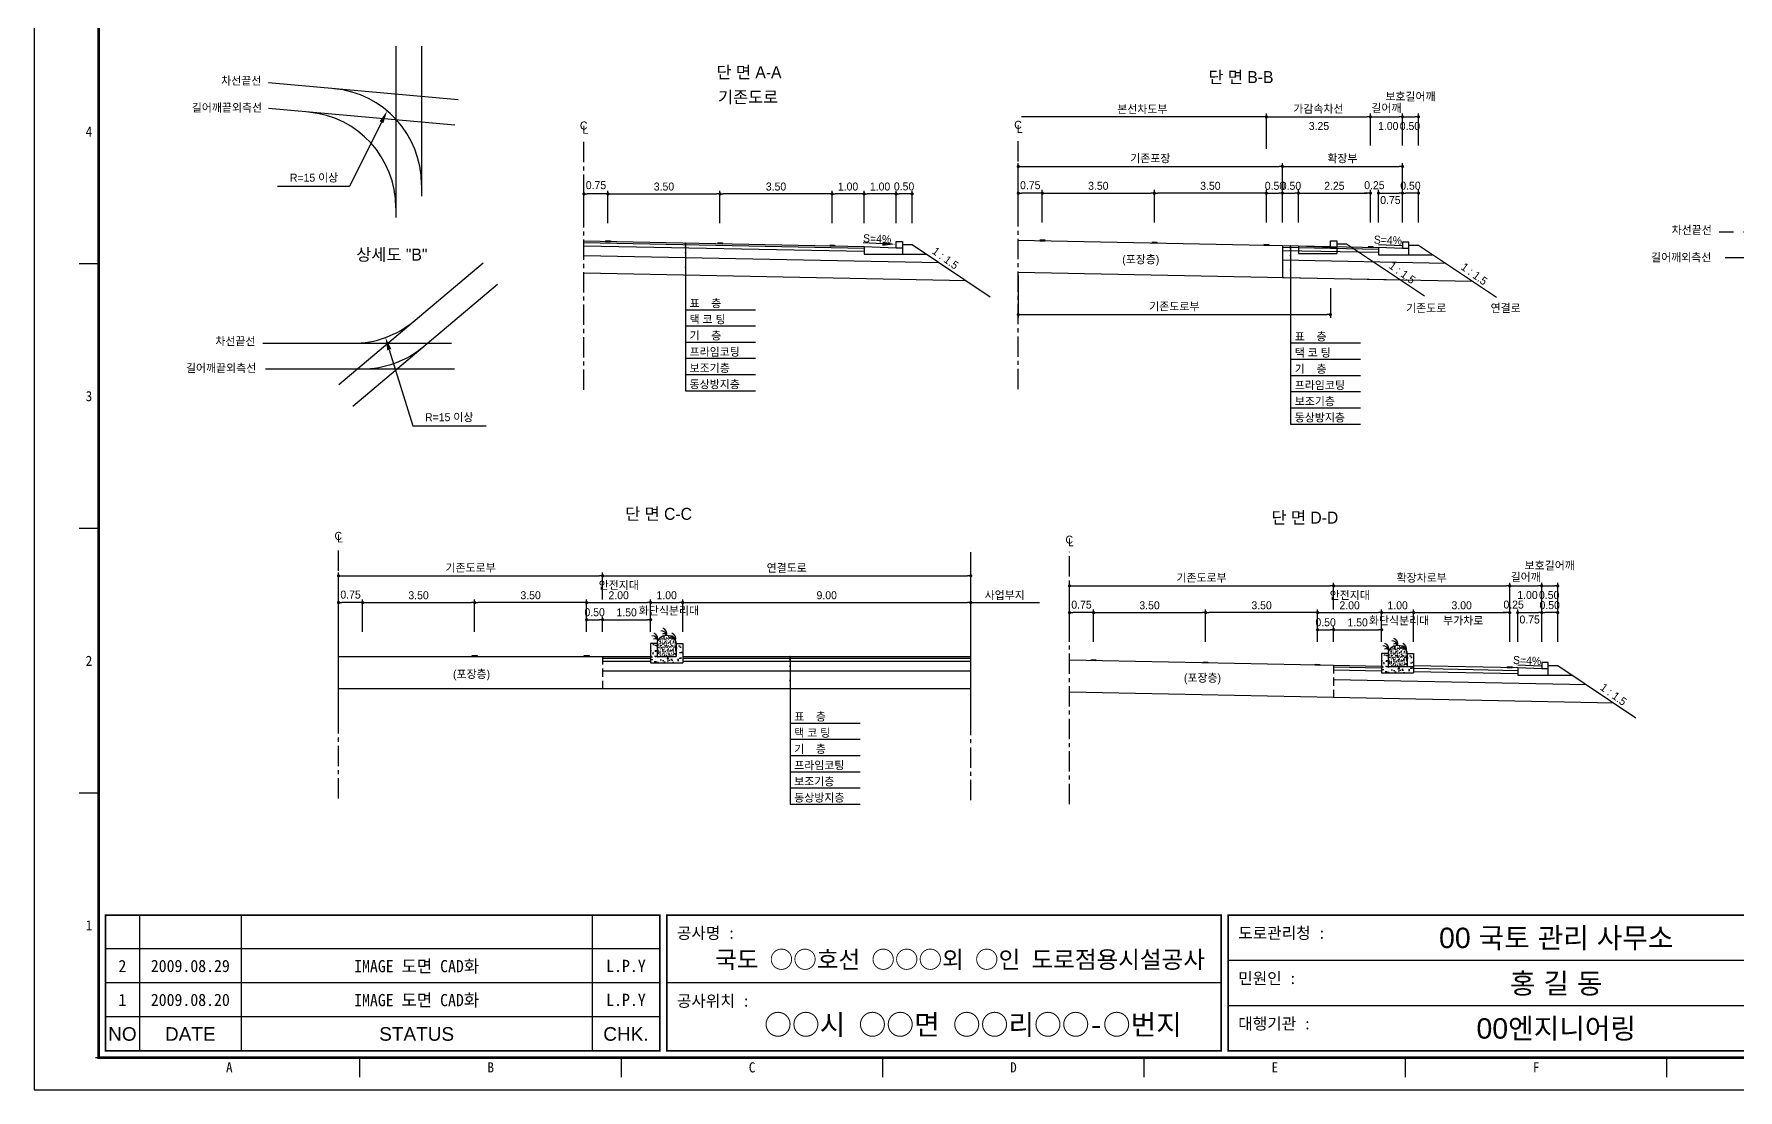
# Model space of a CAD drawing. Header units: millimetres. Extents: x 735 to 1158, y 34 to 333.
# Drawn here: x 734.6 to 1000.7, y 34.1 to 199 of the extents above; entities that cross this region are included whole.
import ezdxf
from ezdxf.enums import TextEntityAlignment as Align

# ---------------------------------------------------------------- set-up
doc = ezdxf.new("R2010")
doc.units = ezdxf.units.MM
doc.linetypes.add('CENTER', pattern=[50.8, 31.75, -6.35, 6.35, -6.35])
doc.linetypes.add('HIDDEN', pattern=[9.525, 6.35, -3.175])
for name, color, linetype in [('CC-GSTR-0004', 4, 'Continuous'), ('CZ-DIMT-0002', 7, 'Continuous'), ('CZ-EXST-0002', 1, 'Continuous'), ('CZ-LIN1-0007', 7, 'Continuous'), ('CZ-LIN2-0003', 3, 'Continuous'), ('CZ-LINE-0001', 7, 'Continuous'), ('CZ-TEXT-BOX0', 7, 'Continuous'), ('TITLE', 7, 'Continuous')]:
    doc.layers.add(name, color=color, linetype=linetype)
doc.styles.add('견고딕', font='arial.ttf')
doc.styles.add('돋움', font='')
doc.styles.add('돋음체', font='')
doc.styles.get('돋움').set_extended_font_data('Dotum')
doc.styles.get('돋음체').set_extended_font_data('DotumChe')

# ---------------------------------------------------------------- blocks, each defined once
blk = doc.blocks.new('_Dot')
at = {"color": 0, "linetype": 'ByBlock', "lineweight": -2}
blk.add_line((-0.5, 0), (-1, 0), dxfattribs=at)
at = {"color": 0, "linetype": 'ByBlock', "const_width": 0.5}
blk.add_lwpolyline([(-0.25, 0, 1), (0.25, 0, 1)], format="xyb", close=True, dxfattribs=at)

msp = doc.modelspace()

# ---------------------------------------------------------------- hatches: boundary and pattern name
at = {"layer": 'CZ-EXST-0002'}
h = msp.add_hatch(dxfattribs=at)
h.set_pattern_fill('AR-CONC', color=256, scale=0.01, style=0)
h.set_pattern_definition([(50, (-277.2545, 3584.6502), (1.8218467, -0.15939086), [0.1905, -2.0955]), (355, (-277.2545, 3584.6502), (-0.3524283, 1.9105664), [0.1524, -1.6764]), (100.451, (-277.1027, 3584.6369), (1.469425, 1.7511669), [0.1619, -1.7809]), (46.1842, (-277.2545, 3585.1582), (2.7107904, -0.4204233), [0.28575, -3.14325]), (96.6356, (-277.0286, 3585.123), (2.3740423, 2.4742556), [0.24285, -2.67135]), (351.184, (-277.2545, 3585.1582), (2.374046, 2.4742512), [0.2286, -2.5146]), (21, (-277.0005, 3585.0312), (1.5161488, -1.0226552), [0.1905, -2.0955]), (326, (-277.0005, 3585.0312), (0.6180203, 1.8418797), [0.1524, -1.6764]), (71.4514, (-276.8742, 3584.946), (2.1341649, 0.8192286), [0.1619, -1.7809]), (37.5, (-277.2545, 3584.65015), (0.03088603, 0.84555039), [0, -1.65608, 0, -1.7018, 0, -1.68275]), (7.5, (-277.2545, 3584.65015), (0.66819663, 1.00180575), [0, -0.97028, 0, -1.61798, 0, -0.64135]), (327.5, (-277.8209, 3584.65015), (1.35590595, -0.05728744), [0, -0.635, 0, -1.9812, 0, -2.6289]), (317.5, (-278.0749, 3584.6502), (1.4812918, 0.2542649), [0, -0.8255, 0, -1.31572, 0, -1.8669])])
h.paths.add_polyline_path([(835.86, 100.8), (835.86, 103.8), (834.86, 103.8), (834.86, 101.8), (831.86, 101.8), (831.86, 103.8), (830.86, 103.8), (830.86, 100.8)])
h = msp.add_hatch(dxfattribs=at)
h.set_pattern_fill('AR-SAND', color=256, scale=0.01, style=0)
h.set_pattern_definition([(37.5, (-277.2545, 3584.65015), (-0.016000313, 0.489413237), [0, -0.38608, 0, -0.4318, 0, -0.41275]), (7.5, (-277.2545, 3584.65015), (0.44952328, 0.7168251), [0, -0.20828, 0, -0.34798, 0, -0.13335]), (327.5, (-277.56693, 3584.65015), (0.79099237, 0.001437185), [0, -0.127, 0, -0.4572, 0, -0.5969]), (317.5, (-277.5669, 3584.65015), (0.76355645, 0.22292932), [0, -0.0635, 0, -0.29972, 0, -0.3429])])
edge = h.paths.add_edge_path()
edge.add_line((834.86, 101.8), (834.86, 103.8))
edge.add_ellipse((833.36, 103.8), major_axis=(-1.5, 0), ratio=0.829212, start_angle=180, end_angle=360)
edge.add_line((831.86, 103.8), (831.86, 101.8))
edge.add_line((831.86, 101.8), (834.86, 101.8))
h = msp.add_hatch(dxfattribs=at)
h.set_pattern_fill('AR-CONC', color=256, scale=0.01, style=0)
h.set_pattern_definition([(50, (-163.0895, 3583.0818), (1.8218467, -0.15939086), [0.1905, -2.0955]), (355, (-163.0895, 3583.0818), (-0.3524283, 1.9105664), [0.1524, -1.6764]), (100.451, (-162.9377, 3583.0685), (1.469425, 1.7511669), [0.1619, -1.7809]), (46.1842, (-163.0895, 3583.5898), (2.7107904, -0.4204233), [0.28575, -3.14325]), (96.6356, (-162.8636, 3583.5547), (2.3740423, 2.4742556), [0.24285, -2.67135]), (351.184, (-163.0895, 3583.5898), (2.374046, 2.4742512), [0.2286, -2.5146]), (21, (-162.8355, 3583.4628), (1.5161488, -1.0226552), [0.1905, -2.0955]), (326, (-162.8355, 3583.4628), (0.6180203, 1.8418797), [0.1524, -1.6764]), (71.4514, (-162.7092, 3583.3775), (2.1341649, 0.8192286), [0.1619, -1.7809]), (37.5, (-163.0895, 3583.08175), (0.03088603, 0.84555039), [0, -1.65608, 0, -1.7018, 0, -1.68275]), (7.5, (-163.0895, 3583.08175), (0.66819663, 1.00180575), [0, -0.97028, 0, -1.61798, 0, -0.64135]), (327.5, (-163.65595, 3583.08175), (1.35590595, -0.05728744), [0, -0.635, 0, -1.9812, 0, -2.6289]), (317.5, (-163.91, 3583.0818), (1.4812918, 0.2542649), [0, -0.8255, 0, -1.31572, 0, -1.8669])])
h.paths.add_polyline_path([(950.03, 99.24), (950.03, 102.24), (949.03, 102.24), (949.03, 100.24), (946.03, 100.24), (946.03, 102.24), (945.03, 102.24), (945.03, 99.24)])
h = msp.add_hatch(dxfattribs=at)
h.set_pattern_fill('AR-SAND', color=256, scale=0.01, style=0)
h.set_pattern_definition([(37.5, (-163.08953, 3583.08175), (-0.016000313, 0.489413237), [0, -0.38608, 0, -0.4318, 0, -0.41275]), (7.5, (-163.0895, 3583.08175), (0.44952328, 0.7168251), [0, -0.20828, 0, -0.34798, 0, -0.13335]), (327.5, (-163.40195, 3583.08175), (0.79099237, 0.001437185), [0, -0.127, 0, -0.4572, 0, -0.5969]), (317.5, (-163.40195, 3583.08175), (0.76355645, 0.22292932), [0, -0.0635, 0, -0.29972, 0, -0.3429])])
edge = h.paths.add_edge_path()
edge.add_ellipse((947.53, 102.24), major_axis=(-1.5, 0), ratio=0.829212, start_angle=180, end_angle=360)
edge.add_line((946.03, 102.24), (946.03, 100.24))
edge.add_line((946.03, 100.24), (949.03, 100.24))
edge.add_line((949.03, 100.24), (949.03, 102.24))
at = {"layer": 'CZ-LIN1-0007'}
for points in [[(824.57, 166.62), (824.57, 166.74), (823.82, 166.76), (823.82, 166.63)], [(842.07, 166.27), (842.07, 166.39), (841.32, 166.41), (841.32, 166.28)], [(859.57, 165.92), (859.57, 166.04), (858.82, 166.06), (858.82, 165.93)], [(892.4, 166.73), (892.4, 166.85), (891.65, 166.87), (891.65, 166.74)], [(909.9, 166.38), (909.9, 166.5), (909.15, 166.52), (909.15, 166.39)], [(927.4, 166.03), (927.4, 166.15), (926.65, 166.17), (926.65, 166.04)], [(943.65, 165.7), (943.65, 165.83), (942.9, 165.84), (942.9, 165.72)], [(803.74, 101.8), (803.74, 101.93), (802.99, 101.93), (802.99, 101.8)], [(821.24, 101.8), (821.24, 101.93), (820.49, 101.93), (820.49, 101.8)], [(900.4, 101.13), (900.4, 101.25), (899.65, 101.27), (899.65, 101.14)], [(917.9, 100.78), (917.9, 100.9), (917.15, 100.92), (917.15, 100.79)], [(935.4, 100.43), (935.4, 100.55), (934.65, 100.57), (934.65, 100.44)], [(965.4, 100.03), (965.4, 100.15), (964.65, 100.17), (964.65, 100.04)]]:
    msp.add_hatch(color=256, dxfattribs=at).paths.add_polyline_path(points)

# ---------------------------------------------------------------- linework, layer by layer
at = {"color": 0, "linetype": 'ByBlock', "lineweight": -2}
for p, q in [((926.78, 186.08), (926.53, 186.08)), ((881.11, 110.21), (881.36, 110.21))]:
    msp.add_line(p, q, dxfattribs=at)
at = {"color": 0, "linetype": 'ByBlock', "const_width": 0.25}
for points in [[(926.9, 186.08, 1), (927.15, 186.08, 1)], [(880.99, 110.21, 1), (880.74, 110.21, 1)]]:
    msp.add_lwpolyline(points, format="xyb", close=True, dxfattribs=at)
at = {"layer": 'CC-GSTR-0004'}
for p, q in [((864.19, 165.83), (864.19, 164.63)), ((864.19, 165.83), (869.19, 165.63)), ((869.19, 165.63), (869.19, 166.63)), ((869.19, 166.63), (870.19, 166.63)), ((869.19, 165.63), (870.19, 165.63)), ((870.19, 166.63), (870.19, 164.63)), ((864.19, 164.63), (870.19, 164.63))]:
    msp.add_line(p, q, dxfattribs=at)
for points in [[(949.28, 165.53), (948.28, 165.53), (944.53, 165.68), (944.53, 164.53), (949.28, 164.53), (949.28, 166.53), (948.28, 166.53), (948.28, 165.53)], [(971.03, 99.86), (970.03, 99.86), (966.28, 100.01), (966.28, 98.86), (971.03, 98.86), (971.03, 100.86), (970.03, 100.86), (970.03, 99.86)]]:
    msp.add_lwpolyline(points, dxfattribs=at)
at = {"layer": 'CZ-EXST-0002'}
for p, q in [((791.08, 197.13), (791.08, 170.35)), ((795.06, 197.13), (795.06, 173.69)), ((800.78, 188.76), (771.19, 191.39)), ((800.29, 184.79), (771.19, 187.37)), ((888.28, 166.81), (932.03, 165.93)), ((932.03, 165.93), (937.03, 165.73)), ((932.03, 165.93), (932.03, 164.73)), ((937.03, 166.73), (938.03, 166.73)), ((937.03, 165.73), (937.03, 166.73)), ((937.03, 165.73), (938.03, 165.73)), ((938.03, 166.73), (938.03, 164.73)), ((938.03, 166.23), (939.53, 166.23)), ((939.53, 166.23), (951.73, 158.1)), ((782.15, 144.28), (804.7, 163.27)), ((932.03, 164.73), (938.03, 164.73)), ((784.36, 140.91), (806.96, 159.94)), ((888.28, 161.81), (947.96, 160.62)), ((770.28, 150.71), (799.76, 150.71)), ((770.7, 146.71), (800.24, 146.71)), ((782.11, 101.8), (823.36, 101.8)), ((937.53, 100.39), (896.28, 101.21)), ((782.11, 96.8), (823.36, 96.8)), ((937.53, 95.39), (896.28, 96.21))]:
    msp.add_line(p, q, dxfattribs=at)
at = {"layer": 'CZ-LIN1-0007'}
for p, q in [((823.82, 166.76), (824.57, 166.74)), ((823.82, 166.63), (824.57, 166.62)), ((824.57, 166.74), (824.57, 166.62)), ((841.32, 166.41), (842.07, 166.39)), ((841.32, 166.28), (842.07, 166.27)), ((842.07, 166.39), (842.07, 166.27)), ((858.82, 166.06), (859.57, 166.04)), ((858.82, 165.93), (859.57, 165.92)), ((859.57, 166.04), (859.57, 165.92)), ((891.65, 166.87), (892.4, 166.85)), ((891.65, 166.74), (892.4, 166.73)), ((892.4, 166.85), (892.4, 166.73)), ((909.15, 166.52), (909.9, 166.5)), ((909.15, 166.39), (909.9, 166.38)), ((909.9, 166.5), (909.9, 166.38)), ((926.65, 166.17), (927.4, 166.15)), ((926.65, 166.04), (927.4, 166.03)), ((927.4, 166.15), (927.4, 166.03)), ((942.9, 165.84), (943.65, 165.83)), ((942.9, 165.72), (943.65, 165.7)), ((943.65, 165.83), (943.65, 165.7)), ((802.99, 101.93), (803.74, 101.93)), ((802.99, 101.8), (802.99, 101.93)), ((803.74, 101.8), (802.99, 101.8)), ((803.74, 101.93), (803.74, 101.8)), ((820.49, 101.93), (821.24, 101.93)), ((820.49, 101.8), (820.49, 101.93)), ((821.24, 101.8), (820.49, 101.8)), ((821.24, 101.93), (821.24, 101.8)), ((899.65, 101.27), (900.4, 101.25)), ((899.65, 101.14), (899.65, 101.27)), ((900.4, 101.13), (899.65, 101.14)), ((900.4, 101.25), (900.4, 101.13)), ((917.15, 100.79), (917.15, 100.92)), ((917.15, 100.92), (917.9, 100.9)), ((917.9, 100.78), (917.15, 100.79)), ((917.9, 100.9), (917.9, 100.78)), ((934.65, 100.57), (935.4, 100.55)), ((934.65, 100.44), (934.65, 100.57)), ((935.4, 100.43), (934.65, 100.44)), ((935.4, 100.55), (935.4, 100.43)), ((964.65, 100.04), (964.65, 100.17)), ((964.65, 100.17), (965.4, 100.15)), ((965.4, 100.03), (964.65, 100.04)), ((965.4, 100.15), (965.4, 100.03))]:
    msp.add_line(p, q, dxfattribs=at)
at = {"layer": 'CZ-LIN2-0003'}
for p, q in [((820.44, 166.7), (864.19, 165.83)), ((820.44, 166.45), (864.19, 165.58)), ((820.44, 165.95), (864.19, 165.08)), ((870.19, 166.13), (871.69, 166.13)), ((871.69, 166.13), (883.9, 157.99)), ((929.53, 165.98), (944.53, 165.68)), ((929.53, 165.98), (929.53, 160.98)), ((929.53, 165.73), (944.53, 165.43)), ((929.53, 165.23), (944.53, 164.93)), ((949.28, 166.03), (950.78, 166.03)), ((950.78, 166.03), (962.98, 157.9)), ((820.44, 164.45), (875.87, 163.34)), ((870.19, 164.63), (873.94, 164.63)), ((929.53, 163.73), (954.99, 163.22)), ((949.28, 164.53), (953.03, 164.53)), ((820.44, 161.7), (880.12, 160.51)), ((929.53, 160.98), (959.24, 160.39)), ((830.86, 103.8), (830.86, 100.8)), ((831.86, 103.8), (830.86, 103.8)), ((831.86, 103.8), (831.86, 101.8)), ((834.86, 103.8), (835.86, 103.8)), ((834.86, 103.8), (834.86, 101.8)), ((835.86, 103.8), (835.86, 100.8)), ((823.36, 101.8), (830.86, 101.8)), ((823.36, 101.55), (830.86, 101.55)), ((831.86, 101.8), (834.86, 101.8)), ((835.86, 101.8), (880.86, 101.8)), ((835.86, 101.55), (880.86, 101.55)), ((945.03, 102.24), (945.03, 99.24)), ((946.03, 102.24), (945.03, 102.24)), ((946.03, 102.24), (946.03, 100.24)), ((949.03, 102.24), (949.03, 100.24)), ((949.03, 102.24), (950.03, 102.24)), ((950.03, 102.24), (950.03, 99.24)), ((823.36, 101.05), (830.86, 101.05)), ((823.36, 99.55), (880.86, 99.55)), ((830.86, 100.8), (835.86, 100.8)), ((835.86, 101.05), (880.86, 101.05)), ((945.03, 100.24), (937.53, 100.39)), ((945.03, 99.99), (937.53, 100.14)), ((945.03, 99.49), (937.53, 99.64)), ((945.03, 99.24), (950.03, 99.24)), ((946.03, 100.24), (949.03, 100.24)), ((949.03, 100.24), (950.03, 100.24)), ((966.28, 100.01), (950.03, 100.34)), ((966.28, 99.56), (950.03, 99.89)), ((966.28, 99.06), (950.03, 99.39)), ((971.03, 100.36), (972.53, 100.36)), ((971.03, 98.86), (974.78, 98.86)), ((972.53, 100.36), (984.73, 92.23)), ((823.36, 96.8), (880.86, 96.8)), ((977.05, 97.35), (937.53, 98.14)), ((981.3, 94.51), (937.53, 95.39))]:
    msp.add_line(p, q, dxfattribs=at)
for centre, radius, start, end in [((780.06, 175.54), 15, 0, 84.9204), ((776.08, 171.88), 15, 0, 84.9204), ((784.31, 165.71), 15, 270, 310.097), ((785.77, 161.71), 15, 270, 310.097), ((831.1, 104.14), 0.88, 7.8639, 92.7752), ((831.56, 104.11), 0.44, 19.771, 124.0366), ((830.99, 104.49), 1, 347.1802, 67.3267), ((832.49, 104.93), 0.88, 7.8639, 92.7752), ((832.95, 104.9), 0.44, 19.771, 124.0366), ((832.38, 105.27), 1, 347.1802, 67.3267), ((833.89, 104.14), 0.88, 7.8639, 92.7752), ((834.34, 104.11), 0.44, 19.771, 124.0366), ((833.78, 104.49), 1, 347.1802, 67.3267), ((945.16, 102.92), 1, 347.1802, 67.3267), ((946.66, 103.36), 0.88, 7.8639, 92.7752), ((946.55, 103.7), 1, 347.1802, 67.3267), ((947.94, 102.92), 1, 347.1802, 67.3267), ((945.26, 102.57), 0.88, 7.8639, 92.7752), ((945.72, 102.55), 0.44, 19.771, 124.0366), ((947.12, 103.33), 0.44, 19.771, 124.0366), ((948.05, 102.57), 0.88, 7.8639, 92.7752), ((948.51, 102.55), 0.44, 19.771, 124.0366)]:
    msp.add_arc(centre, radius, start, end, dxfattribs=at)
for centre in [(833.36, 103.8), (947.53, 102.24)]:
    msp.add_ellipse(centre, major_axis=(-1.5, 0), ratio=0.829212, start_param=3.141593, end_param=6.283185, dxfattribs=at)
at = {"layer": 'CZ-LINE-0001'}
for p, q in [((927.03, 181.1), (927.03, 186.58)), ((927.03, 181.6), (927.03, 186.58)), ((943.28, 181.6), (943.28, 186.58)), ((943.28, 181.6), (943.28, 186.58)), ((948.28, 181.6), (948.28, 186.58)), ((948.28, 181.6), (948.28, 186.58)), ((950.78, 181.6), (950.78, 186.58)), ((926.53, 186.08), (888.78, 186.08)), ((927.53, 186.08), (942.78, 186.08)), ((943.78, 186.08), (947.78, 186.08)), ((948.78, 186.08), (950.28, 186.08)), ((888.28, 174.66), (888.28, 178.83)), ((888.78, 178.33), (929.03, 178.33)), ((929.53, 174.66), (929.53, 178.83)), ((929.53, 174.66), (929.53, 178.83)), ((930.03, 178.33), (947.78, 178.33)), ((948.28, 174.66), (948.28, 178.83)), ((820.44, 169.5), (820.44, 174.55)), ((823.69, 174.05), (820.94, 174.05)), ((824.19, 169.5), (824.19, 174.55)), ((824.19, 169.5), (824.19, 174.55)), ((824.69, 174.05), (841.19, 174.05)), ((841.69, 169.5), (841.69, 174.55)), ((841.69, 169.5), (841.69, 174.55)), ((858.69, 174.05), (842.19, 174.05)), ((859.19, 169.5), (859.19, 174.55)), ((859.19, 169.5), (859.19, 174.55)), ((863.69, 174.05), (859.69, 174.05)), ((864.19, 169.5), (864.19, 174.55)), ((864.19, 169.5), (864.19, 174.55)), ((868.69, 174.05), (864.69, 174.05)), ((869.19, 169.5), (869.19, 174.55)), ((869.19, 171.94), (869.19, 174.55)), ((871.19, 174.05), (869.69, 174.05)), ((871.69, 169.5), (871.69, 174.55)), ((888.28, 169.6), (888.28, 174.66)), ((891.53, 174.16), (888.78, 174.16)), ((892.03, 169.6), (892.03, 174.66)), ((892.03, 169.6), (892.03, 174.66)), ((892.53, 174.16), (909.03, 174.16)), ((909.53, 169.6), (909.53, 174.66)), ((909.53, 169.6), (909.53, 174.66)), ((926.53, 174.16), (910.03, 174.16)), ((927.03, 169.6), (927.03, 174.66)), ((927.03, 169.6), (927.03, 174.66)), ((927.53, 174.16), (929.03, 174.16)), ((929.53, 169.6), (929.53, 174.66)), ((929.53, 169.6), (929.53, 174.66)), ((930.03, 174.16), (931.53, 174.16)), ((932.03, 169.6), (932.03, 174.66)), ((932.03, 169.6), (932.03, 174.66)), ((932.53, 174.16), (942.78, 174.16)), ((942.78, 174.16), (942.28, 174.16)), ((943.28, 169.6), (943.28, 174.66)), ((943.28, 169.6), (943.28, 174.66)), ((944.53, 169.6), (944.53, 174.66)), ((944.53, 169.6), (944.53, 174.66)), ((945.03, 174.16), (945.53, 174.16)), ((945.03, 174.16), (947.78, 174.16)), ((948.28, 169.6), (948.28, 174.66)), ((948.28, 172.05), (948.28, 174.66)), ((950.28, 174.16), (948.78, 174.16)), ((950.78, 169.6), (950.78, 174.66)), ((836.29, 166.39), (836.29, 143.3)), ((930.81, 165.96), (930.81, 138.1)), ((888.28, 161.31), (888.28, 154.69)), ((937.03, 159.3), (937.03, 154.69)), ((836.29, 155.96), (847.23, 155.96)), ((888.78, 155.19), (936.53, 155.19)), ((836.29, 153.43), (847.23, 153.43)), ((836.29, 150.9), (847.23, 150.9)), ((930.81, 150.76), (941.75, 150.76)), ((836.29, 148.37), (847.23, 148.37)), ((930.81, 148.22), (941.75, 148.22)), ((836.29, 145.83), (847.23, 145.83)), ((930.81, 145.69), (941.75, 145.69)), ((836.29, 143.3), (847.23, 143.3)), ((930.81, 143.16), (941.75, 143.16)), ((930.81, 140.63), (941.75, 140.63)), ((930.81, 138.1), (941.75, 138.1)), ((782.11, 110.71), (782.11, 114.89)), ((823.36, 110.71), (823.36, 114.89)), ((823.36, 110.71), (823.36, 114.89)), ((880.86, 110.71), (880.86, 114.89)), ((782.61, 114.39), (822.86, 114.39)), ((823.86, 114.39), (880.36, 114.39)), ((896.28, 109.14), (896.28, 113.32)), ((896.78, 112.82), (937.03, 112.82)), ((937.53, 109.14), (937.53, 113.32)), ((937.53, 109.14), (937.53, 113.32)), ((938.03, 112.82), (964.53, 112.82)), ((965.03, 109.14), (965.03, 113.32)), ((965.03, 108.34), (965.03, 113.32)), ((965.53, 112.82), (969.53, 112.82)), ((970.03, 108.34), (970.03, 113.32)), ((970.03, 108.34), (970.03, 113.32)), ((970.53, 112.82), (972.03, 112.82)), ((972.53, 108.34), (972.53, 113.32)), ((782.11, 90.63), (782.11, 111.03)), ((782.11, 105.66), (782.11, 110.71)), ((785.36, 110.21), (782.61, 110.21)), ((785.86, 105.66), (785.86, 110.71)), ((785.86, 105.66), (785.86, 110.71)), ((786.36, 110.21), (802.86, 110.21)), ((803.36, 105.66), (803.36, 110.71)), ((803.36, 105.66), (803.36, 110.71)), ((820.36, 110.21), (803.86, 110.21)), ((820.86, 105.66), (820.86, 110.71)), ((820.86, 105.66), (820.86, 110.71)), ((821.36, 110.21), (830.36, 110.21)), ((830.86, 105.66), (830.86, 110.71)), ((830.86, 105.66), (830.86, 110.71)), ((831.36, 110.21), (835.36, 110.21)), ((835.86, 105.66), (835.86, 110.71)), ((835.86, 105.66), (835.86, 110.71)), ((836.36, 110.21), (880.36, 110.21)), ((880.86, 90.38), (880.86, 110.78)), ((880.86, 105.66), (880.86, 110.71)), ((880.86, 105.66), (880.86, 110.71)), ((881.36, 110.21), (891.58, 110.21)), ((896.28, 104.09), (896.28, 109.14)), ((900.03, 104.09), (900.03, 109.14)), ((900.03, 104.09), (900.03, 109.14)), ((917.53, 104.09), (917.53, 109.14)), ((917.53, 104.09), (917.53, 109.14)), ((935.03, 104.09), (935.03, 109.14)), ((935.03, 104.09), (935.03, 109.14)), ((945.03, 104.09), (945.03, 109.14)), ((945.03, 104.09), (945.03, 109.14)), ((950.03, 104.09), (950.03, 109.14)), ((950.03, 104.09), (950.03, 109.14)), ((965.03, 104.09), (965.03, 109.14)), ((965.03, 104.09), (965.03, 109.14)), ((966.28, 104.09), (966.28, 109.14)), ((966.28, 104.09), (966.28, 109.14)), ((970.03, 104.09), (970.03, 109.14)), ((970.03, 106.53), (970.03, 109.14)), ((972.53, 104.09), (972.53, 109.14)), ((820.86, 105.66), (820.86, 108.03)), ((821.36, 107.53), (822.86, 107.53)), ((823.36, 105.66), (823.36, 108.03)), ((823.36, 105.66), (823.36, 108.03)), ((823.86, 107.53), (830.36, 107.53)), ((830.86, 105.66), (830.86, 108.03)), ((899.53, 108.64), (896.78, 108.64)), ((900.53, 108.64), (917.03, 108.64)), ((934.53, 108.64), (918.03, 108.64)), ((935.03, 104.09), (935.03, 106.47)), ((935.53, 108.64), (944.53, 108.64)), ((937.53, 104.09), (937.53, 106.47)), ((937.53, 104.09), (937.53, 106.47)), ((945.03, 104.09), (945.03, 106.47)), ((945.53, 108.64), (949.53, 108.64)), ((950.53, 108.64), (964.53, 108.64)), ((964.53, 108.64), (964.03, 108.64)), ((966.78, 108.64), (969.53, 108.64)), ((966.78, 108.64), (967.28, 108.64)), ((972.03, 108.64), (970.53, 108.64)), ((935.53, 105.97), (937.03, 105.97)), ((938.03, 105.97), (944.53, 105.97)), ((852.63, 101.8), (852.63, 78.72)), ((852.63, 91.38), (863.56, 91.38)), ((852.63, 88.85), (863.56, 88.85)), ((852.63, 86.32), (863.56, 86.32)), ((852.63, 83.78), (863.56, 83.78)), ((852.63, 81.25), (863.56, 81.25)), ((852.63, 78.72), (863.56, 78.72))]:
    msp.add_line(p, q, dxfattribs=at)
at = {"layer": 'CZ-LINE-0001', "linetype": 'CENTER', "ltscale": 0.1}
for p, q in [((820.44, 143.42), (820.44, 182.81)), ((888.28, 143.53), (888.28, 182.91)), ((782.11, 79.59), (782.11, 118.97)), ((880.86, 79.34), (880.86, 118.72)), ((896.28, 78.74), (896.28, 118.12))]:
    msp.add_line(p, q, dxfattribs=at)
at = {"layer": 'CZ-LINE-0001', "linetype": 'HIDDEN', "ltscale": 0.5}
for p, q in [((1014.26, 168.07), (997.73, 168.07)), ((1030.45, 164.07), (997.73, 164.07))]:
    msp.add_line(p, q, dxfattribs=at)
at = {"layer": 'CZ-LINE-0001', "linetype": 'HIDDEN', "ltscale": 0.2}
for p, q in [((823.36, 101.8), (823.36, 96.8)), ((937.53, 100.39), (937.53, 95.39))]:
    msp.add_line(p, q, dxfattribs=at)
at = {"layer": 'CZ-LINE-0001'}
for points in [[(788.82, 185.24), (783.81, 175.22), (772.58, 175.22)], [(867.07, 166.27), (864.06, 166.39)], [(948.17, 165.94), (944.53, 166.09)], [(790.04, 149.7), (793.69, 137.81), (805.18, 137.81)], [(969.92, 100.27), (966.28, 100.42)]]:
    msp.add_lwpolyline(points, dxfattribs=at)
at = {"layer": 'CZ-LINE-0001', "linetype": 'ByBlock'}
for centre, start, end in [((836.29, 166.32), 0, 180), ((836.29, 166.32), 0, 180), ((836.29, 166.32), 180, 0), ((836.29, 166.32), 180, 0), ((836.29, 166.12), 0, 180), ((836.29, 166.12), 0, 180), ((836.29, 166.12), 180, 0), ((836.29, 166.12), 180, 0), ((836.29, 165.89), 0, 180), ((836.29, 165.89), 0, 180), ((836.29, 165.89), 180, 0), ((836.29, 165.89), 180, 0), ((836.29, 165.64), 0, 180), ((836.29, 165.64), 0, 180), ((836.29, 165.64), 180, 0), ((836.29, 165.64), 180, 0), ((930.81, 165.21), 0, 180), ((930.81, 165.21), 0, 180), ((930.81, 165.21), 180, 0), ((930.81, 165.21), 180, 0), ((930.81, 165.9), 0, 180), ((930.81, 165.9), 0, 180), ((930.81, 165.9), 180, 0), ((930.81, 165.9), 180, 0), ((930.81, 165.7), 0, 180), ((930.81, 165.7), 0, 180), ((930.81, 165.7), 180, 0), ((930.81, 165.7), 180, 0), ((930.81, 165.46), 0, 180), ((930.81, 165.46), 0, 180), ((930.81, 165.46), 180, 0), ((930.81, 165.46), 180, 0), ((836.29, 164.84), 0, 180), ((836.29, 164.84), 0, 180), ((836.29, 164.84), 180, 0), ((836.29, 164.84), 180, 0), ((836.29, 162.6), 0, 180), ((836.29, 162.6), 0, 180), ((836.29, 162.6), 180, 0), ((836.29, 162.6), 180, 0), ((930.81, 164.41), 0, 180), ((930.81, 164.41), 0, 180), ((930.81, 164.41), 180, 0), ((930.81, 164.41), 180, 0), ((930.81, 162.18), 0, 180), ((930.81, 162.18), 0, 180), ((930.81, 162.18), 180, 0), ((930.81, 162.18), 180, 0), ((852.63, 101.74), 0, 180), ((852.63, 101.74), 0, 180), ((852.63, 101.74), 180, 0), ((852.63, 101.74), 180, 0), ((852.63, 101.54), 0, 180), ((852.63, 101.54), 0, 180), ((852.63, 101.54), 180, 0), ((852.63, 101.54), 180, 0), ((852.63, 101.31), 0, 180), ((852.63, 101.31), 0, 180), ((852.63, 101.31), 180, 0), ((852.63, 101.31), 180, 0), ((852.62, 101.05), 0, 180), ((852.62, 101.05), 0, 180), ((852.62, 101.05), 180, 0), ((852.62, 101.05), 180, 0), ((852.62, 100.26), 0, 180), ((852.62, 100.26), 0, 180), ((852.62, 100.26), 180, 0), ((852.62, 100.26), 180, 0), ((852.62, 98.02), 0, 180), ((852.62, 98.02), 0, 180), ((852.62, 98.02), 180, 0), ((852.62, 98.02), 180, 0)]:
    msp.add_arc(centre, 0.0625, start, end, dxfattribs=at)
at = {"layer": 'CZ-LINE-0001'}
for points in [[(788.52, 185.39), (789.71, 187.03), (789.11, 185.09)], [(867.08, 166.6), (869.06, 166.19), (867.05, 165.93)], [(789.72, 149.61), (789.45, 151.62), (790.36, 149.8)]]:
    msp.add_solid(points, dxfattribs=at)
at = {"layer": 'TITLE', "color": 7, "linetype": 'Continuous'}
for p, q in [((744.64, 163.11), (741.61, 163.11)), ((744.64, 121.78), (741.61, 121.78)), ((744.64, 80.45), (741.61, 80.45)), ((785.46, 36.1), (785.46, 39.12)), ((826.29, 36.1), (826.29, 39.12)), ((867.11, 36.1), (867.11, 39.12)), ((907.94, 36.1), (907.94, 39.12)), ((948.76, 36.1), (948.76, 39.12)), ((989.59, 36.1), (989.59, 39.12))]:
    msp.add_line(p, q, dxfattribs=at)
at = {"layer": 'TITLE', "ltscale": 150}
for p, q in [((751, 61.4), (751, 40.18)), ((766.92, 61.4), (766.92, 40.18)), ((821.7, 61.4), (821.7, 40.18)), ((832.31, 56.1), (745.7, 56.1)), ((921.04, 54.33), (1007.65, 54.33)), ((832.31, 50.79), (745.7, 50.79)), ((919.98, 50.79), (833.37, 50.79)), ((832.31, 45.49), (745.7, 45.49)), ((921.04, 47.26), (1007.65, 47.26))]:
    msp.add_line(p, q, dxfattribs=at)
at = {"layer": 'TITLE'}
msp.add_line((1153, 39.12), (744.14, 39.12), dxfattribs=at)
msp.add_lwpolyline([(734.56, 34.09), (1157.92, 34.09), (1157.92, 333.46), (734.56, 333.46)], close=True, dxfattribs=at)
at = {"layer": 'TITLE', "linetype": 'Continuous', "const_width": 0.403}
msp.add_lwpolyline([(744.64, 39.12), (744.64, 328.42), (1152.88, 328.42), (1152.88, 39.12)], close=True, dxfattribs=at)
at = {"layer": 'TITLE', "ltscale": 150, "const_width": 0.265}
for points in [[(745.7, 61.4), (832.31, 61.4), (832.31, 40.18), (745.7, 40.18)], [(833.37, 61.4), (919.98, 61.4), (919.98, 40.18), (833.37, 40.18)], [(1007.65, 40.18), (921.04, 40.18), (921.04, 61.4), (1007.65, 61.4)]]:
    msp.add_lwpolyline(points, close=True, dxfattribs=at)

# ---------------------------------------------------------------- block references
at = {"layer": 'CZ-LINE-0001', "xscale": 0.5, "yscale": 0.5, "zscale": 0.5, "rotation": 180}
for p in [(927.03, 186.08), (943.28, 186.08), (948.28, 186.08), (888.28, 178.33), (929.53, 178.33), (820.44, 174.05), (824.19, 174.05), (841.69, 174.05), (859.19, 174.05), (864.19, 174.05), (869.19, 174.05), (888.28, 174.16), (892.03, 174.16), (909.53, 174.16), (927.03, 174.16), (929.53, 174.16), (932.03, 174.16), (944.53, 174.16), (944.53, 174.16), (948.28, 174.16), (888.28, 155.19), (782.11, 114.39), (823.36, 114.39), (896.28, 112.82), (937.53, 112.82), (965.03, 112.82), (970.03, 112.82), (782.11, 110.21), (785.86, 110.21), (803.36, 110.21), (820.86, 110.21), (830.86, 110.21), (835.86, 110.21), (820.86, 107.53), (823.36, 107.53), (896.28, 108.64), (900.03, 108.64), (917.53, 108.64), (935.03, 108.64), (945.03, 108.64), (950.03, 108.64), (966.28, 108.64), (966.28, 108.64), (970.03, 108.64), (935.03, 105.97), (937.53, 105.97)]:
    msp.add_blockref('_Dot', p, dxfattribs=at)
at = {"layer": 'CZ-LINE-0001', "xscale": 0.5, "yscale": 0.5, "zscale": 0.5}
for p in [(943.28, 186.08), (948.28, 186.08), (950.78, 186.08), (929.53, 178.33), (948.28, 178.33), (824.19, 174.05), (841.69, 174.05), (859.19, 174.05), (864.19, 174.05), (869.19, 174.05), (871.69, 174.05), (892.03, 174.16), (909.53, 174.16), (927.03, 174.16), (929.53, 174.16), (932.03, 174.16), (943.28, 174.16), (943.28, 174.16), (948.28, 174.16), (950.78, 174.16), (937.03, 155.19), (823.36, 114.39), (880.86, 114.39), (937.53, 112.82), (965.03, 112.82), (970.03, 112.82), (972.53, 112.82), (785.86, 110.21), (803.36, 110.21), (820.86, 110.21), (830.86, 110.21), (835.86, 110.21), (880.86, 110.21), (823.36, 107.53), (830.86, 107.53), (900.03, 108.64), (917.53, 108.64), (935.03, 108.64), (945.03, 108.64), (950.03, 108.64), (965.03, 108.64), (965.03, 108.64), (970.03, 108.64), (972.53, 108.64), (937.53, 105.97), (945.03, 105.97)]:
    msp.add_blockref('_Dot', p, dxfattribs=at)

# ---------------------------------------------------------------- texts
at = {"layer": 'CZ-DIMT-0002', "style": '돋움'}
for s, p in [('차선끝선', (766.91, 191.72)), ('길어깨끝외측선', (764.68, 187.52)), ('C', (820.4, 184.73)), ('L', (820.67, 184.07)), ('C', (888.24, 184.84)), ('L', (888.5, 184.18)), ('R=15 이상', (778.29, 176.58)), ('차선끝선', (993.46, 168.41)), ('차선끝선', (766.01, 151.04)), ('길어깨끝외측선', (763.77, 146.84)), ('R=15 이상', (799.4, 139.17)), ('C', (782.07, 120.63)), ('L', (782.34, 120.23)), ('C', (896.24, 120.04)), ('L', (896.5, 119.64))]:
    msp.add_text(s, height=1.25, dxfattribs=at).set_placement(p, align=Align.MIDDLE_CENTER)
for s, p in [('3.25', (933.65, 184.03)), ('1.00', (944.47, 184.03)), ('0.50', (947.86, 184.03)), ('(포장층)', (904.51, 163.19)), ('길어깨외측선', (987.11, 163.5)), ('표    층', (836.94, 156.35)), ('택 코 팅', (836.94, 153.82)), ('기존도로', (948.85, 155.59)), ('연결로', (962.04, 155.59)), ('기    층', (836.94, 151.29)), ('표    층', (931.46, 151.14)), ('프라임코팅', (836.94, 148.75)), ('택 코 팅', (931.46, 148.61)), ('보조기층', (836.94, 146.22)), ('기    층', (931.46, 146.08)), ('동상방지층', (836.94, 143.69)), ('프라임코팅', (931.46, 143.55)), ('보조기층', (931.46, 141.02)), ('동상방지층', (931.46, 138.49)), ('안전지대', (822.74, 112.31)), ('사업부지', (883.02, 110.74)), ('안전지대', (936.91, 110.74)), ('1.00', (966.22, 110.77)), ('0.50', (969.61, 110.77)), ('화단식분리대', (829.01, 108.33)), ('화단식분리대', (943.05, 106.77)), ('부가차로', (954.63, 106.77)), ('(포장층)', (799.99, 98.42)), ('(포장층)', (914.15, 97.83)), ('표    층', (853.28, 91.77)), ('택 코 팅', (853.28, 89.24)), ('기    층', (853.28, 86.71)), ('프라임코팅', (853.28, 84.17)), ('보조기층', (853.28, 81.64)), ('동상방지층', (853.28, 79.11))]:
    msp.add_text(s, height=1.25, dxfattribs=at).set_placement(p)
for s, rotation, p in [('S=4%', 357.7094, (866.24, 167.05)), ('1 : 1.5', 323.8881, (876.9, 164.01)), ('S=4%', 357.7094, (946.01, 166.83)), ('1 : 1.5', 323.8881, (948.25, 161.74)), ('1 : 1.5', 323.8881, (959.5, 161.54)), ('S=4%', 357.7094, (967.76, 101.16)), ('1 : 1.5', 323.8881, (981.25, 95.87))]:
    msp.add_text(s, height=1.25, rotation=rotation, dxfattribs=at).set_placement(p, align=Align.MIDDLE_CENTER)
at = {"layer": 'CZ-DIMT-0002', "insert": (907.65, 187.22), "char_height": 1.25, "attachment_point": 5, "style": '돋움'}
msp.add_mtext('본선차도부', dxfattribs=at)
at = {"layer": 'CZ-LINE-0001', "char_height": 1.25, "attachment_point": 5, "style": '돋움'}
for s, insert in [('\\A1;보호길어깨', (949.53, 189.19)), ('\\A1;가감속차선', (935.15, 187.27)), ('\\A1;길어깨', (945.78, 187.4)), ('\\A1;기존포장', (908.9, 179.53)), ('\\A1;확장부', (938.9, 179.53)), ('\\A1;0.75', (822.32, 175.41)), ('\\A1;3.50', (832.94, 175.19)), ('\\A1;3.50', (850.44, 175.19)), ('\\A1;1.00', (861.69, 175.19)), ('\\A1;1.00', (866.69, 175.19)), ('\\A1;0.50', (870.44, 175.21)), ('\\A1;0.75', (890.15, 175.4)), ('\\A1;3.50', (900.78, 175.3)), ('\\A1;3.50', (918.28, 175.3)), ('\\A1;0.50', (928.37, 175.3)), ('\\A1;0.50', (930.87, 175.3)), ('\\A1;2.25', (937.65, 175.3)), ('\\A1;0.25', (943.9, 175.4)), ('\\A1;0.50', (949.53, 175.32)), ('\\A1;0.75', (946.4, 173.08)), ('\\A1;기존도로부', (912.65, 156.39)), ('\\A1;기존도로부', (802.74, 115.58)), ('\\A1;연결도로', (852.11, 115.57)), ('\\A1;기존도로부', (916.9, 114.01)), ('\\A1;확장차로{\\fGulimChe|b0|i0|c129|p32;부}', (951.28, 114.01)), ('\\A1;길어깨', (967.53, 114.14)), ('\\A1;보호길어깨', (971.28, 115.93)), ('\\A1;0.75', (783.99, 111.45)), ('\\A1;3.50', (794.61, 111.35)), ('\\A1;3.50', (812.11, 111.35)), ('\\A1;2.00', (825.86, 111.35)), ('\\A1;1.00', (833.36, 111.35)), ('\\A1;9.00', (858.36, 111.35)), ('\\A1;0.50', (822.11, 108.7)), ('\\A1;1.50', (827.11, 108.68)), ('\\A1;0.75', (898.15, 109.88)), ('\\A1;3.50', (908.78, 109.78)), ('\\A1;3.50', (926.28, 109.78)), ('\\A1;2.00', (940.03, 109.78)), ('\\A1;1.00', (947.53, 109.78)), ('\\A1;3.00', (957.53, 109.78)), ('\\A1;0.25', (965.65, 109.89)), ('\\A1;0.50', (971.28, 109.81)), ('\\A1;0.50', (936.28, 107.13)), ('\\A1;1.50', (941.28, 107.11)), ('\\A1;0.75', (968.15, 107.56))]:
    msp.add_mtext(s, dxfattribs=dict(at, insert=insert))
at = {"layer": 'CZ-TEXT-BOX0', "style": '돋움'}
for s, p in [('단 면 A-A', (846.22, 193.05)), ('단 면 B-B', (923.06, 192.3)), ('기존도로', (846.08, 189.16)), ('상세도 "B"', (790.44, 164.57)), ('단 면 C-C', (832.1, 124.07)), ('단 면 D-D', (933.04, 123.48))]:
    msp.add_text(s, height=1.875, dxfattribs=at).set_placement(p, align=Align.MIDDLE_CENTER)
at = {"layer": 'TITLE', "color": 3, "linetype": 'Continuous', "style": '돋음체'}
for s, p in [('4', (743.13, 183.78)), ('3', (743.13, 142.45)), ('2', (743.13, 101.12)), ('1', (743.13, 59.79)), ('A', (765.05, 37.61)), ('B', (805.88, 37.61)), ('C', (846.7, 37.61)), ('D', (887.52, 37.61)), ('E', (928.35, 37.61)), ('F', (969.17, 37.61))]:
    msp.add_text(s, height=1.59, dxfattribs=at).set_placement(p, align=Align.MIDDLE)
at = {"layer": 'TITLE', "style": '돋음체'}
for s, p in [('공사명 : ', (834.96, 57.69)), ('도로관리청 :', (922.63, 57.69)), ('민원인 :', (922.63, 50.62)), ('공사위치 :', (834.96, 47.08)), ('대행기관 :', (922.63, 43.54))]:
    msp.add_text(s, height=1.804, dxfattribs=at).set_placement(p)
at = {"layer": 'TITLE', "color": 7, "linetype": 'Continuous'}
for s, height, style, p in [('00 국토 관리 사무소', 3.1832, '견고딕', (972.3, 57.87)), ('국도 ○○호선 ○○○외 ○인 도로점용시설공사', 2.7, '돋음체', (879.18, 54.48)), ('홍 길 동', 3.183, '견고딕', (972.3, 50.79)), ('○○시 ○○면 ○○리○○-○번지', 3.1832, '돋음체', (881.2, 44.32)), ('00엔지니어링', 3.183, '견고딕', (972.3, 43.72))]:
    msp.add_text(s, height=height, dxfattribs=dict(at, style=style)).set_placement(p, align=Align.MIDDLE)
at = {"layer": 'TITLE', "color": 1, "linetype": 'Continuous', "style": '돋음체'}
msp.add_text('2', height=1.91, dxfattribs=at).set_placement((748.35, 53.44), align=Align.MIDDLE)
at = {"layer": 'TITLE', "linetype": 'Continuous'}
for s, height, style, p in [('2009.08.29', 1.91, '돋음체', (758.96, 53.44)), ('L.P.Y', 1.91, '돋음체', (827, 53.44)), ('1', 1.91, '돋음체', (748.35, 48.14)), ('2009.08.20', 1.91, '돋음체', (758.96, 48.14)), ('L.P.Y', 1.91, '돋음체', (827, 48.14)), ('NO', 2.122, '견고딕', (748.35, 42.83)), ('DATE', 2.122, '견고딕', (758.96, 42.83)), ('STATUS', 2.122, '견고딕', (794.31, 42.83)), ('CHK.', 2.122, '견고딕', (827, 42.83))]:
    msp.add_text(s, height=height, dxfattribs=dict(at, style=style)).set_placement(p, align=Align.MIDDLE)
at = {"layer": 'TITLE', "style": '돋음체'}
for p in [(794.31, 53.44), (794.31, 48.14)]:
    msp.add_text('IMAGE 도면 CAD화', height=1.9099, dxfattribs=at).set_placement(p, align=Align.MIDDLE)

doc.saveas('drawing.dxf')
